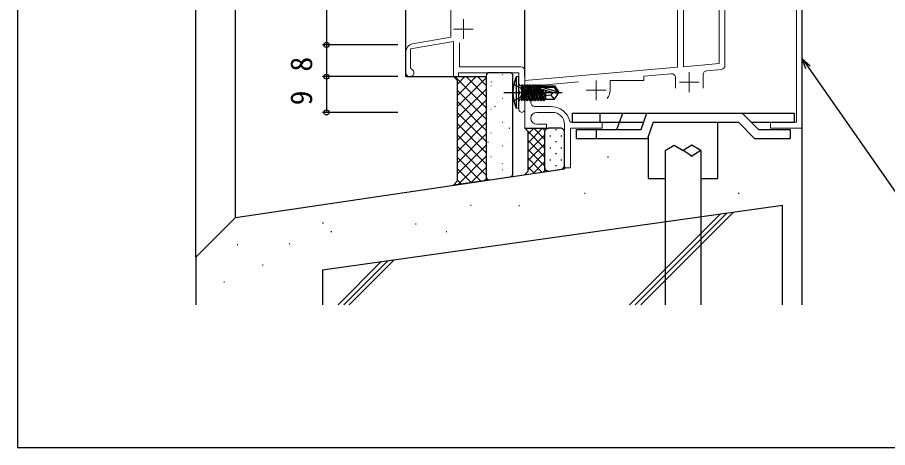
# Model space of a CAD drawing. Units: millimetres, scale not verified. Extents: x -437 to 438, y -331 to 328.
# Drawn here: x -436.9 to -217.4, y -331.1 to -222.6 of the extents above; entities that cross this region are included whole.
import ezdxf
from ezdxf.enums import TextEntityAlignment as Align

# ---------------------------------------------------------------- set-up
doc = ezdxf.new("R2010")
doc.units = ezdxf.units.MM
doc.header["$LTSCALE"] = 2
doc.layers.add('0-2_YKK_11', color=211, linetype='Continuous', lineweight=18)
for name, color, linetype in [('0-3_YKK_12', 2, 'Continuous'), ('0-4_YKK_13', 4, 'Continuous'), ('0-6_YKK_D', 6, 'Continuous'), ('0-7_YKK_ZWAK', 7, 'Continuous'), ('0-8_YSS_K', 3, 'Continuous'), ('0-9_YSS_KE', 3, 'Continuous')]:
    doc.layers.add(name, color=color, linetype=linetype)
doc.styles.add('ＭＳ ゴシック', font='')
doc.styles.get('ＭＳ ゴシック').set_extended_font_data('MS Gothic')

msp = doc.modelspace()

# ---------------------------------------------------------------- linework, layer by layer
at = {"layer": '0-2_YKK_11', "color": 4}
for p, q in [((-258.397, -215.066), (-258.397, -234.737)), ((-267.397, -236.435), (-267.397, -241.435)), ((-263.897, -237.051), (-263.897, -240.435)), ((-259.31, -235.733), (-262.985, -236.055)), ((-295.346, -238.886), (-306.485, -239.861)), ((-290.897, -238.491), (-290.897, -243.491)), ((-270.897, -240.435), (-270.897, -237.838)), ((-269.897, -238.935), (-264.897, -238.935)), ((-307.397, -240.857), (-307.397, -244.066)), ((-293.397, -240.991), (-288.397, -240.991)), ((-306.397, -245.066), (-302.397, -245.066)), ((-301.897, -246.566), (-305.897, -246.566))]:
    msp.add_line(p, q, dxfattribs=at)
at = {"layer": '0-2_YKK_11'}
for p, q in [((-324.397, -223.064), (-324.397, -228.064)), ((-326.897, -225.564), (-321.897, -225.564)), ((-338.897, -231.242), (-338.897, -236.564)), ((-308.897, -245.814), (-308.897, -236.064))]:
    msp.add_line(p, q, dxfattribs=at)
for points in [[(-305.897, -163.364), (-305.897, -161.864), (-306.697, -161.864), (-306.697, -163.564), (-308.697, -163.564), (-308.697, -156.064), (-306.697, -156.064), (-306.697, -157.864), (-305.897, -157.864), (-305.897, -154.864), (-309.897, -154.864), (-309.897, -177.864), (-316.822, -177.864), (-327.597, -179.764), (-327.597, -227.571), (-337.245, -229.272)], [(-337.513, -235.641), (-337.697, -235.364), (-337.697, -230.571), (-326.897, -228.666), (-326.897, -237.564), (-325.597, -237.564), (-325.597, -236.564), (-310.397, -236.564), (-310.397, -241.106), (-310.277, -241.289), (-310.277, -241.839), (-310.397, -242.022), (-310.397, -245.814)], [(-309.897, -235.064), (-325.397, -235.064), (-325.397, -228.993)]]:
    msp.add_lwpolyline(points, dxfattribs=at)
at = {"layer": '0-2_YKK_11', "color": 4}
for points in [[(-244.897, -195.566), (-240.397, -195.566), (-240.397, -192.066), (-242.897, -192.066), (-242.897, -190.566), (-238.897, -190.566), (-238.897, -250.566), (-246.897, -250.566), (-246.897, -249.066), (-240.397, -249.066), (-240.397, -220.066)], [(-305.897, -249.566), (-303.397, -249.566), (-303.397, -250.566), (-308.897, -250.566), (-308.897, -238.566), (-270.397, -235.198), (-270.397, -209.566)], [(-268.897, -212.753), (-268.897, -235.066), (-259.897, -234.279), (-259.897, -212.566)], [(-271.985, -236.842), (-278.897, -237.447), (-278.897, -238.491), (-287.397, -238.491), (-287.397, -240.991)], [(-297.55, -248.84), (-297.259, -249.066), (-289.397, -249.066), (-289.397, -250.566), (-297.397, -250.566), (-297.397, -260.566), (-298.897, -260.566), (-298.897, -249.566)]]:
    msp.add_lwpolyline(points, dxfattribs=at)
at = {"layer": '0-2_YKK_11'}
for centre, radius, start, end in [((-336.897, -231.242), 2, 100, 179.99998), ((-337.897, -236.564), 1, 180.00001, 67.38015), ((-309.897, -236.064), 1, 0.00001, 89.99999), ((-309.647, -245.814), 0.75, 179.99999, 0.00001)]:
    msp.add_arc(centre, radius, start, end, dxfattribs=at)
at = {"layer": '0-2_YKK_11', "color": 4}
for centre, radius, start, end in [((-259.397, -234.737), 1, 275.00001, 0.00002), ((-271.897, -237.838), 1, 359.99999, 95), ((-262.897, -237.051), 1, 95.00001, 180.00002), ((-306.397, -240.857), 1, 95.00001, 180.00002), ((-290.897, -240.991), 3.5, 323.57645, 0), ((-306.397, -244.066), 1, 180.00001, 269.99999), ((-302.397, -250.066), 5, 14.19855, 90.00001), ((-305.897, -248.066), 1.5, 90.00001, 179.99999), ((-301.897, -249.566), 3, 0.00001, 89.99999), ((-305.897, -248.066), 1.5, 180.00001, 269.99999)]:
    msp.add_arc(centre, radius, start, end, dxfattribs=at)
at = {"layer": '0-3_YKK_12'}
for p, q in [((-391.9, -283.131), (-391.902, -11.832)), ((-381.9, -273.076), (-381.902, -11.832)), ((-338.897, -237.564), (-338.897, -11.831)), ((-308.897, -237.564), (-308.897, -204.064)), ((-338.897, -237.564), (-326.897, -237.564))]:
    msp.add_line(p, q, dxfattribs=at)
at = {"layer": '0-4_YKK_13'}
for p, q in [((-310.397, -237.564), (-311.05, -237.642)), ((-311.05, -237.642), (-311.05, -245.486)), ((-310.397, -245.564), (-310.397, -237.564)), ((-311.685, -239.564), (-309.97, -240.419)), ((-309.97, -240.419), (-309.361, -241.564)), ((-309.897, -239.834), (-309.697, -239.834)), ((-309.697, -239.585), (-309.697, -243.543)), ((-309.697, -239.585), (-309.61, -239.585)), ((-308.91, -243.543), (-309.61, -239.585)), ((-309.61, -239.585), (-309.391, -239.964)), ((-309.391, -239.964), (-308.691, -243.164)), ((-309.304, -239.964), (-309.391, -239.964)), ((-309.085, -239.585), (-309.304, -239.964)), ((-308.604, -243.164), (-309.304, -239.964)), ((-309.085, -239.585), (-308.91, -239.585)), ((-308.21, -243.543), (-308.91, -239.585)), ((-308.91, -239.585), (-308.691, -239.964)), ((-308.691, -239.964), (-307.991, -243.164)), ((-308.604, -239.964), (-308.691, -239.964)), ((-308.385, -239.585), (-308.604, -239.964)), ((-307.904, -239.964), (-307.991, -239.964)), ((-307.685, -239.585), (-307.904, -239.964)), ((-307.204, -243.164), (-307.904, -239.964)), ((-307.685, -239.585), (-307.51, -239.585)), ((-307.685, -239.585), (-306.985, -243.543)), ((-307.51, -239.585), (-307.291, -239.964)), ((-306.81, -243.543), (-307.51, -239.585)), ((-307.291, -239.964), (-306.591, -243.164)), ((-307.204, -239.964), (-307.291, -239.964)), ((-306.985, -239.585), (-307.204, -239.964)), ((-306.504, -243.164), (-307.204, -239.964)), ((-306.985, -239.585), (-306.285, -243.543)), ((-306.985, -239.585), (-306.81, -239.585)), ((-306.81, -239.585), (-306.591, -239.964)), ((-306.11, -243.543), (-306.81, -239.585)), ((-306.591, -239.964), (-305.891, -243.164)), ((-306.504, -239.964), (-306.591, -239.964)), ((-306.285, -239.585), (-306.504, -239.964)), ((-305.804, -243.164), (-306.504, -239.964)), ((-306.285, -239.585), (-305.585, -243.543)), ((-306.285, -239.585), (-306.11, -239.585)), ((-306.11, -239.585), (-305.891, -239.964)), ((-305.41, -243.543), (-306.11, -239.585)), ((-305.891, -239.964), (-305.191, -243.164)), ((-305.804, -239.964), (-305.891, -239.964)), ((-305.585, -239.585), (-305.804, -239.964)), ((-305.104, -243.164), (-305.804, -239.964)), ((-305.585, -239.585), (-304.885, -243.543)), ((-305.585, -239.585), (-305.41, -239.585)), ((-305.41, -239.585), (-305.191, -239.964)), ((-304.71, -243.543), (-305.41, -239.585)), ((-305.191, -239.964), (-304.491, -243.164)), ((-305.104, -239.964), (-305.191, -239.964)), ((-304.885, -239.585), (-305.104, -239.964)), ((-304.404, -243.164), (-305.104, -239.964)), ((-304.885, -239.585), (-304.773, -240.215)), ((-304.885, -239.585), (-304.71, -239.585)), ((-301.904, -241.564), (-304.804, -240.704)), ((-304.599, -240.214), (-304.71, -239.585)), ((-304.68, -240.741), (-304.185, -243.543)), ((-304.01, -243.543), (-304.496, -240.796)), ((-303.697, -239.964), (-304.491, -239.964)), ((-304.296, -240.855), (-303.791, -243.164)), ((-303.697, -239.914), (-303.697, -240.214)), ((-303.697, -241.032), (-303.697, -243.214)), ((-301.602, -240.214), (-300.759, -241.414)), ((-301.409, -239.914), (-300.397, -241.414)), ((-300.759, -241.414), (-300.397, -241.414)), ((-300.397, -241.414), (-300.397, -241.714)), ((-314.151, -241.564), (-299.468, -241.564)), ((-309.897, -243.294), (-309.697, -243.294)), ((-309.697, -241.765), (-309.391, -243.164)), ((-309.61, -243.543), (-309.391, -243.164)), ((-309.304, -243.164), (-309.391, -243.164)), ((-308.91, -243.543), (-308.691, -243.164)), ((-308.604, -243.164), (-308.691, -243.164)), ((-308.385, -243.543), (-308.21, -243.543)), ((-308.21, -243.543), (-307.991, -243.164)), ((-307.904, -243.164), (-307.991, -243.164)), ((-307.51, -243.543), (-307.291, -243.164)), ((-307.204, -243.164), (-307.291, -243.164)), ((-306.985, -243.543), (-307.204, -243.164)), ((-306.985, -243.543), (-306.81, -243.543)), ((-306.81, -243.543), (-306.591, -243.164)), ((-306.504, -243.164), (-306.591, -243.164)), ((-306.285, -243.543), (-306.504, -243.164)), ((-306.285, -243.543), (-306.11, -243.543)), ((-306.11, -243.543), (-305.891, -243.164)), ((-305.804, -243.164), (-305.891, -243.164)), ((-305.585, -243.543), (-305.804, -243.164)), ((-305.585, -243.543), (-305.41, -243.543)), ((-305.41, -243.543), (-305.191, -243.164)), ((-305.104, -243.164), (-305.191, -243.164)), ((-304.885, -243.543), (-305.104, -243.164)), ((-304.885, -243.543), (-304.71, -243.543)), ((-304.71, -243.543), (-304.491, -243.164)), ((-304.404, -243.164), (-304.491, -243.164)), ((-304.185, -243.543), (-304.404, -243.164)), ((-304.185, -243.543), (-304.01, -243.543)), ((-304.01, -243.543), (-303.791, -243.164)), ((-303.704, -243.164), (-303.791, -243.164)), ((-303.697, -243.214), (-301.409, -243.214)), ((-302.297, -242.264), (-301.486, -243.214)), ((-301.904, -241.564), (-300.397, -241.564)), ((-301.904, -241.564), (-300.397, -241.714)), ((-301.409, -243.214), (-300.397, -241.714)), ((-310.397, -245.564), (-311.05, -245.486)), ((-296.978, -246.766), (-240.978, -246.766)), ((-289.978, -246.766), (-289.978, -249.066)), ((-285.643, -250.866), (-284.151, -246.766)), ((-279.581, -250.866), (-278.089, -246.766)), ((-254.078, -246.766), (-249.978, -250.866)), ((-240.978, -246.766), (-240.978, -249.066)), ((-284.988, -249.066), (-278.926, -249.066)), ((-276.478, -249.066), (-277.971, -253.166)), ((-276.478, -249.066), (-255.031, -249.066)), ((-260.228, -263.266), (-260.228, -249.066)), ((-250.931, -253.166), (-255.031, -249.066)), ((-251.778, -249.066), (-240.978, -249.066)), ((-295.978, -250.866), (-279.581, -250.866)), ((-295.978, -250.866), (-295.978, -253.166)), ((-290.782, -253.166), (-290.782, -250.866)), ((-249.978, -250.866), (-241.978, -250.866)), ((-241.978, -250.866), (-241.978, -253.166)), ((-295.978, -253.166), (-277.971, -253.166)), ((-277.728, -263.266), (-277.728, -252.5)), ((-250.931, -253.166), (-241.978, -253.166)), ((-266.994, -257.607), (-266.728, -257.607)), ((-277.728, -263.266), (-273.478, -263.266)), ((-264.478, -263.266), (-260.228, -263.266))]:
    msp.add_line(p, q, dxfattribs=at)
for points in [[(-309.697, -240.078), (-309.085, -243.543), (-308.91, -243.543)], [(-309.085, -243.543), (-309.304, -243.164), (-309.697, -241.363)], [(-309.085, -239.585), (-308.385, -243.543), (-308.604, -243.164)], [(-307.685, -243.543), (-307.904, -243.164), (-308.604, -239.964)], [(-308.385, -239.585), (-307.685, -243.543), (-307.51, -243.543), (-308.21, -239.585)], [(-308.385, -239.585), (-308.21, -239.585), (-307.991, -239.964), (-307.291, -243.164)], [(-300.759, -241.414), (-304.749, -240.214), (-301.602, -240.214)], [(-304.71, -239.585), (-304.491, -239.964), (-304.437, -240.214)], [(-303.697, -239.914), (-301.409, -239.914), (-301.602, -240.214)], [(-311.685, -243.564), (-309.97, -242.709), (-309.361, -241.564)], [(-309.697, -243.543), (-309.61, -243.543), (-309.697, -243.049)], [(-301.796, -241.564), (-302.297, -242.264), (-303.697, -242.404)], [(-296.978, -246.766), (-296.978, -249.066), (-284.988, -249.066)], [(-273.478, -256.207), (-271.228, -254.807), (-268.978, -256.207)], [(-273.478, -256.195), (-273.478, -274.72), (-273.478, -295.1)], [(-264.478, -256.207), (-266.728, -254.807), (-268.978, -256.207)], [(-264.478, -256.207), (-266.728, -257.607), (-268.978, -256.207)], [(-266.7, -254.807), (-266.714, -254.807), (-266.729, -254.807)], [(-264.478, -256.22), (-264.478, -273.456), (-264.478, -295.1)]]:
    msp.add_lwpolyline(points, dxfattribs=at)
for centre, radius, start, end in [((-302.397, -241.564), 9.5, 155.61796, 204.38204), ((-309.897, -239.334), 0.5, 180, 270), ((-304.749, -240.462), 0.248, 90, 257.19096), ((-309.897, -243.794), 0.5, 90, 180)]:
    msp.add_arc(centre, radius, start, end, dxfattribs=at)
at = {"layer": '0-6_YKK_D'}
for p, q in [((-358.897, -177.864), (-358.897, -229.564)), ((-340.897, -229.564), (-359.897, -229.564)), ((-340.897, -229.564), (-359.897, -229.564)), ((-358.897, -229.564), (-358.897, -237.564)), ((-340.897, -237.564), (-359.897, -237.564)), ((-340.897, -237.564), (-359.897, -237.564)), ((-358.897, -237.564), (-358.897, -246.564)), ((-340.897, -246.564), (-359.897, -246.564))]:
    msp.add_line(p, q, dxfattribs=at)
for points in [[(-237.995, -235.588), (-238.897, -233.108), (-236.875, -234.804)], [(-238.897, -233.108), (-237.435, -235.196), (-212.281, -271.119), (-122.738, -271.119)]]:
    msp.add_lwpolyline(points, dxfattribs=at)
for centre in [(-358.897, -229.564), (-358.897, -229.564), (-358.897, -237.564), (-358.897, -237.564), (-358.897, -246.564)]:
    msp.add_circle(centre, 0.637, dxfattribs=at)
at = {"layer": '0-7_YKK_ZWAK'}
msp.add_line((-436.9, 293.9), (-436.9, -331.1), dxfattribs=at)
msp.add_lwpolyline([(-436.9, -331.1), (438.1, -331.1), (438.1, 293.9)], dxfattribs=at)
at = {"layer": '0-8_YSS_K'}
for p, q in [((-312.697, -236.564), (-317.827, -236.564)), ((-314.652, -237.039), (-314.552, -237.039)), ((-326.829, -237.564), (-326.863, -237.598)), ((-318.627, -245.455), (-326.518, -237.564)), ((-321.172, -237.564), (-325.897, -242.289)), ((-324.001, -237.564), (-325.897, -239.461)), ((-318.627, -237.848), (-325.897, -245.118)), ((-318.627, -242.626), (-323.69, -237.564)), ((-318.627, -239.798), (-320.861, -237.564)), ((-318.627, -237.364), (-318.627, -262.789)), ((-317.266, -238.886), (-317.247, -238.879)), ((-311.897, -262.068), (-311.897, -237.364)), ((-318.627, -240.676), (-325.897, -247.946)), ((-318.627, -248.283), (-325.897, -241.013)), ((-317.502, -239.789), (-317.402, -239.789)), ((-318.627, -243.505), (-325.897, -250.775)), ((-314.652, -243.019), (-314.552, -243.019)), ((-318.627, -251.112), (-325.897, -243.842)), ((-317.502, -245.769), (-317.402, -245.769)), ((-316.493, -245.107), (-316.326, -244.996)), ((-316.068, -244.144), (-316.049, -244.137)), ((-318.627, -246.333), (-325.897, -253.603)), ((-318.627, -253.94), (-325.897, -246.67)), ((-318.627, -249.161), (-325.897, -256.431)), ((-318.627, -256.768), (-325.897, -249.498)), ((-314.652, -248.999), (-314.552, -248.999)), ((-314.116, -249.135), (-314.097, -249.128)), ((-318.627, -251.99), (-325.897, -259.26)), ((-318.627, -259.597), (-325.897, -252.327)), ((-317.502, -251.749), (-317.402, -251.749)), ((-312.884, -250.553), (-312.717, -250.443)), ((-308.897, -250.566), (-302.897, -250.566)), ((-308.147, -252.061), (-306.652, -250.566)), ((-308.147, -254.306), (-304.407, -250.566)), ((-303.901, -255.563), (-308.147, -251.316)), ((-308.147, -256.551), (-303.898, -252.302)), ((-303.899, -253.319), (-306.652, -250.566)), ((-303.812, -251.161), (-304.407, -250.566)), ((-303.897, -251.566), (-303.905, -260.381)), ((-299.897, -250.566), (-302.897, -250.566)), ((-302.521, -252.435), (-302.521, -252.635)), ((-301.106, -250.82), (-301.106, -251.02)), ((-299.691, -252.435), (-299.691, -252.635)), ((-298.905, -259.937), (-298.897, -251.566)), ((-318.262, -254.113), (-318.095, -254.003)), ((-312.824, -254.359), (-312.805, -254.352)), ((-303.903, -257.806), (-308.147, -253.561)), ((-308.147, -258.796), (-303.9, -254.549)), ((-303.897, -253.752), (-303.897, -261.528)), ((-301.106, -253.85), (-301.106, -254.05)), ((-318.627, -254.818), (-325.897, -262.088)), ((-318.627, -262.425), (-325.897, -255.155)), ((-318.404, -256.335), (-318.386, -256.328)), ((-314.652, -254.979), (-314.552, -254.979)), ((-303.905, -260.049), (-308.147, -255.806)), ((-308.147, -261.041), (-303.902, -256.796)), ((-302.521, -255.465), (-302.521, -255.665)), ((-299.691, -255.465), (-299.691, -255.665)), ((-319.972, -263.909), (-325.897, -257.984)), ((-318.627, -257.647), (-325.749, -264.768)), ((-317.502, -257.729), (-317.402, -257.729)), ((-304.571, -261.628), (-308.147, -258.051)), ((-302.521, -258.495), (-302.521, -258.695)), ((-301.106, -256.88), (-301.106, -257.08)), ((-299.691, -258.495), (-299.691, -258.695)), ((-288.018, -257.819), (-287.818, -257.819)), ((-322.435, -264.275), (-325.897, -260.812)), ((-318.627, -260.475), (-322.426, -264.274)), ((-314.652, -259.559), (-314.486, -259.449)), ((-314.652, -260.959), (-314.552, -260.959)), ((-306.526, -261.917), (-308.147, -260.296)), ((-306.822, -261.961), (-303.904, -259.043)), ((-302.759, -261.371), (-299.759, -260.926)), ((-301.106, -259.91), (-301.106, -260.11)), ((-318.627, -263.304), (-319.104, -263.78)), ((-317.716, -263.581), (-312.586, -262.861)), ((-317.112, -261.559), (-317.094, -261.553)), ((-308.482, -262.207), (-308.659, -262.03)), ((-304.187, -261.571), (-303.897, -261.281)), ((-324.897, -264.641), (-325.897, -263.64)), ((-293.834, -266.942), (-293.634, -266.942)), ((-255.063, -266.942), (-254.863, -266.942)), ((-322.595, -269.996), (-322.395, -269.996)), ((-310.447, -270.069), (-310.247, -270.069)), ((-282.466, -295.1), (-259.562, -272.196)), ((-281.052, -295.1), (-257.917, -271.965)), ((-279.637, -295.1), (-256.272, -271.734)), ((-359.894, -274.383), (-359.694, -274.383)), ((-336.481, -274.697), (-336.281, -274.697)), ((-357.805, -276.635), (-357.605, -276.635)), ((-328.727, -276.635), (-328.527, -276.635)), ((-381.482, -279.863), (-381.282, -279.863)), ((-368.346, -279.619), (-368.146, -279.619)), ((-375.102, -284.996), (-374.902, -284.996)), ((-356.005, -295.1), (-345.117, -284.212)), ((-354.591, -295.1), (-343.472, -283.981)), ((-353.177, -295.1), (-341.826, -283.75)), ((-384.86, -289.32), (-384.66, -289.32))]:
    msp.add_line(p, q, dxfattribs=at)
msp.add_lwpolyline([(-326.892, -264.933), (-325.897, -263.87), (-325.897, -238.564), (-326.897, -237.564), (-318.627, -237.564), (-318.627, -263.709)], close=True, dxfattribs=at)
msp.add_lwpolyline([(-308.897, -250.566), (-308.147, -251.316), (-308.147, -261.519), (-308.897, -262.269)], dxfattribs=at)
for centre, radius, start, end in [((-317.827, -237.364), 0.8, 90, 180), ((-312.697, -237.364), 0.8, 360, 90), ((-302.897, -251.566), 1, 90, 179.99972), ((-299.897, -251.566), 1, 359.99972, 90), ((-302.905, -260.381), 1, 179.99972, 278.42119), ((-299.905, -259.937), 1, 278.42119, 359.99972), ((-317.827, -262.789), 0.8, 180, 277.99462), ((-312.697, -262.068), 0.8, 277.99462, 0)]:
    msp.add_arc(centre, radius, start, end, dxfattribs=at)
at = {"layer": '0-9_YSS_KE'}
for p, q in [((-238.897, -295.1), (-238.897, -220.566)), ((-381.9, -273.076), (-298.897, -260.788)), ((-298.897, -260.266), (-298.897, -260.788)), ((-359.897, -286.288), (-243.898, -269.996)), ((-243.898, -295.1), (-243.898, -269.996)), ((-381.9, -273.076), (-391.9, -283.076)), ((-391.9, -283.076), (-391.897, -295.1)), ((-359.897, -286.288), (-359.897, -295.1))]:
    msp.add_line(p, q, dxfattribs=at)

# ---------------------------------------------------------------- texts
at = {"layer": '0-6_YKK_D', "style": 'ＭＳ ゴシック'}
for s, p in [('8', (-360.897, -236.291)), ('9', (-360.897, -244.791))]:
    msp.add_text(s, height=5.499, rotation=90, dxfattribs=at).set_placement(p, align=Align.BOTTOM_LEFT)

doc.saveas('drawing.dxf')
